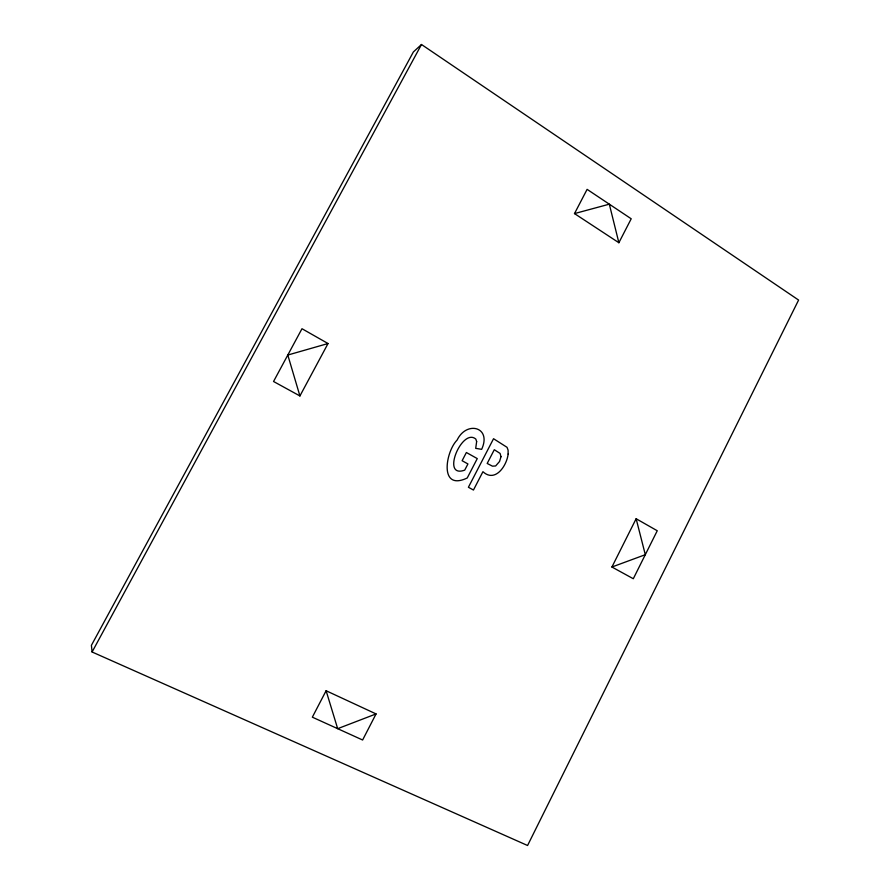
<?xml version="1.0" encoding="UTF-8"?>
<svg xmlns="http://www.w3.org/2000/svg" width="890" height="890" viewBox="0 0 890 890"><rect width="100%" height="100%" fill="white"/><g stroke="black" fill="none" stroke-linecap="round" stroke-linejoin="round"><path stroke-width="1.33" d="M611.919 567.019L636.139 518.736L657.254 530.751L633.302 578.734L611.919 567.019L645.306 554.692L636.139 518.736M376.058 713.925L362.619 740.002L312.346 717.173L326.107 690.74L376.058 713.925L337.677 728.676L326.107 690.74M618.873 242.725L631.21 218.784L587.111 189.359L574.495 213.589L618.873 242.725L609.316 204.177L574.495 213.589M299.919 395.95L328.032 343.529L301.988 328.722L273.541 381.487L299.919 395.95L287.804 355.043L328.032 343.529M92.093 651.992L421.493 44.5L798.597 300.064L527.57 845.5L92.093 651.992L91.403 645.35L413.372 51.954L421.493 44.5M476.651 441.574L475.705 448.349L481.646 449.339C492.014 426.9 466.516 420.38 457.115 440.083C445.679 451.43 438.692 491.625 467.228 477.986L477.274 458.595L466.382 452.509L462.121 460.72L467.929 463.946L464.714 470.131C440.394 479.02 462.043 427.178 475.827 439.093L476.651 441.574M508.134 454.045C506.877 465.57 495.285 483.103 482.936 471.7L473.458 490.034L468.407 487.264L493.538 438.714L507.044 447.325L508.09 450.151L508.134 454.045M500.992 456.692L499.546 461.487L495.652 465.959L492.482 466.171L487.186 463.456L494.295 449.717L500.102 453.433L500.992 456.692"/></g></svg>
